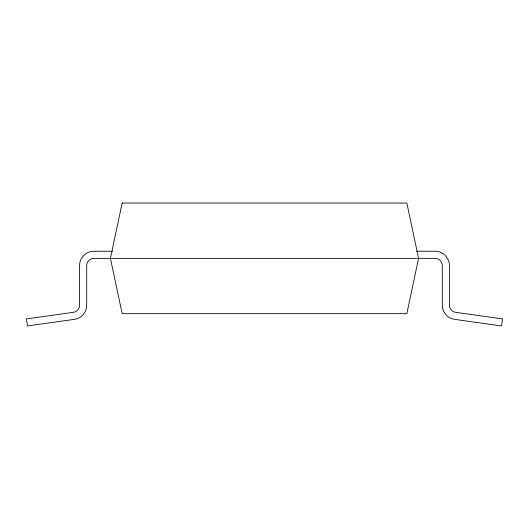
<?xml version="1.0" encoding="UTF-8"?>
<svg xmlns="http://www.w3.org/2000/svg" width="529" height="529" viewBox="0 0 529 529"><rect width="100%" height="100%" fill="white"/><g stroke="black" fill="none" stroke-linecap="round" stroke-linejoin="round"><path stroke-width="0.79" d="M112.598 251.249L93.818 251.249C86.214 251.116 79.462 257.868 79.595 265.472L79.595 305.259C79.641 308.705 76.89 311.872 73.471 312.302L26.45 318.914L27.442 325.957L74.463 319.344C81.294 318.478 86.796 312.15 86.703 305.259L86.703 265.472C86.637 261.67 90.016 258.297 93.818 258.357L435.182 258.357C438.984 258.297 442.363 261.67 442.297 265.472L442.297 305.259C442.204 312.15 447.706 318.478 454.537 319.344L501.558 325.957L502.55 318.914L455.529 312.302C452.11 311.872 449.359 308.705 449.405 305.259L449.405 265.472C449.538 257.868 442.786 251.116 435.182 251.249L416.402 251.249M122.166 203.043L110.409 258.357L122.166 313.677L406.834 313.677L418.591 258.357L406.834 203.043L122.166 203.043"/></g></svg>
